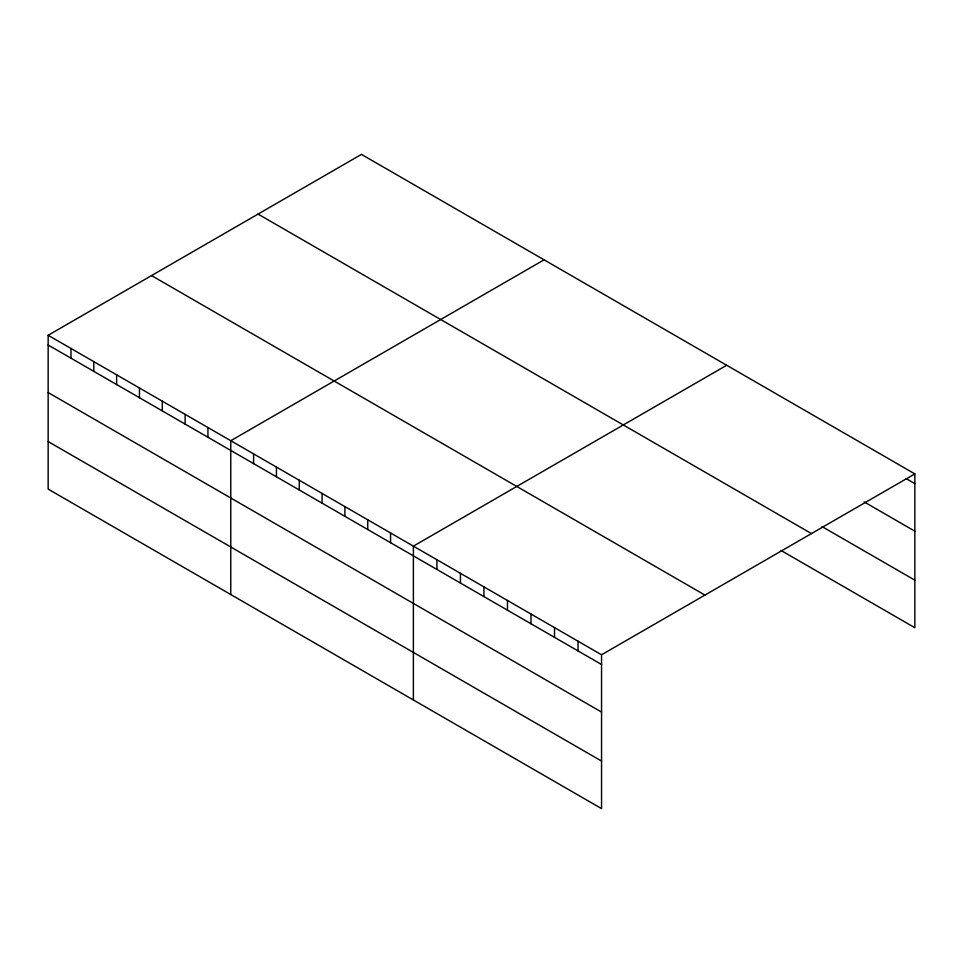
<?xml version="1.0" encoding="UTF-8"?>
<svg xmlns="http://www.w3.org/2000/svg" width="963" height="963" viewBox="0 0 963 963"><rect width="100%" height="100%" fill="white"/><g stroke="black" fill="none" stroke-linecap="round" stroke-linejoin="round"><path stroke-width="1.44" d="M48.15 335.28L601.55 654.78L601.55 808.607L48.15 489.108L48.15 335.28L361.45 154.393L914.85 473.892L914.85 627.72L781.162 550.535M544.071 259.829L230.771 440.717L230.771 594.544M726.692 365.266L413.392 546.141L413.392 699.981M601.55 654.78L914.85 473.892M906.183 478.623L914.85 483.619M864.1 501.879L914.85 531.179M822.005 526.568L914.85 580.171M258.06 214.087L811.46 533.586M151.54 275.587L704.94 595.086M48.15 345.007L601.55 664.506M48.15 392.555L601.55 712.066M48.15 441.56L601.55 761.059M578.029 641.202L578.029 650.928M554.507 627.623L554.507 637.35M530.986 614.045L530.986 623.771M507.465 600.467L507.465 610.193M483.944 586.888L483.944 596.615M460.434 573.31L460.434 583.036M436.913 559.732L436.913 569.458M390.569 532.972L390.569 542.699M367.734 519.791L367.734 529.518M344.91 506.61L344.91 516.337M322.075 493.429L322.075 503.155M299.252 480.248L299.252 489.986M276.429 467.067L276.429 476.805M253.594 453.886L253.594 463.624M207.948 427.536L207.948 437.262M185.113 414.355L185.113 424.081M162.29 401.174L162.29 410.9M139.454 387.993L139.454 397.731M116.631 374.812L116.631 384.55M93.808 361.631L93.808 371.369M70.973 348.462L70.973 358.188"/></g></svg>
